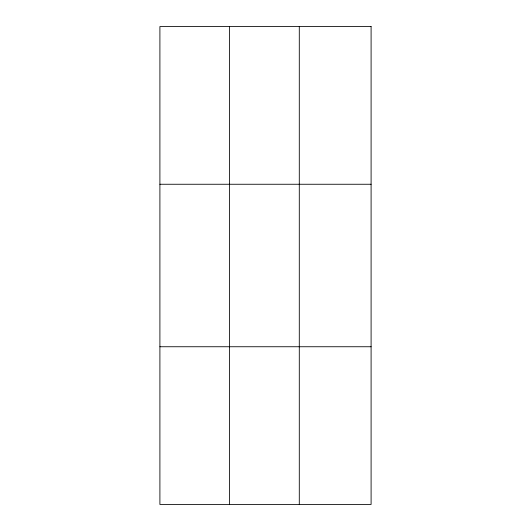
<?xml version="1.0" encoding="UTF-8"?>
<svg xmlns="http://www.w3.org/2000/svg" width="531" height="531" viewBox="0 0 531 531"><rect width="100%" height="100%" fill="white"/><g stroke="black" fill="none" stroke-linecap="round" stroke-linejoin="round"><path stroke-width="0.8" d="M159.904 184.257L371.096 184.257M159.904 346.743L371.096 346.743M299.292 26.55L299.292 504.45M229.598 26.55L229.598 504.45M371.096 26.55L371.096 504.45L159.904 504.45L159.904 26.55L371.096 26.55"/></g></svg>
